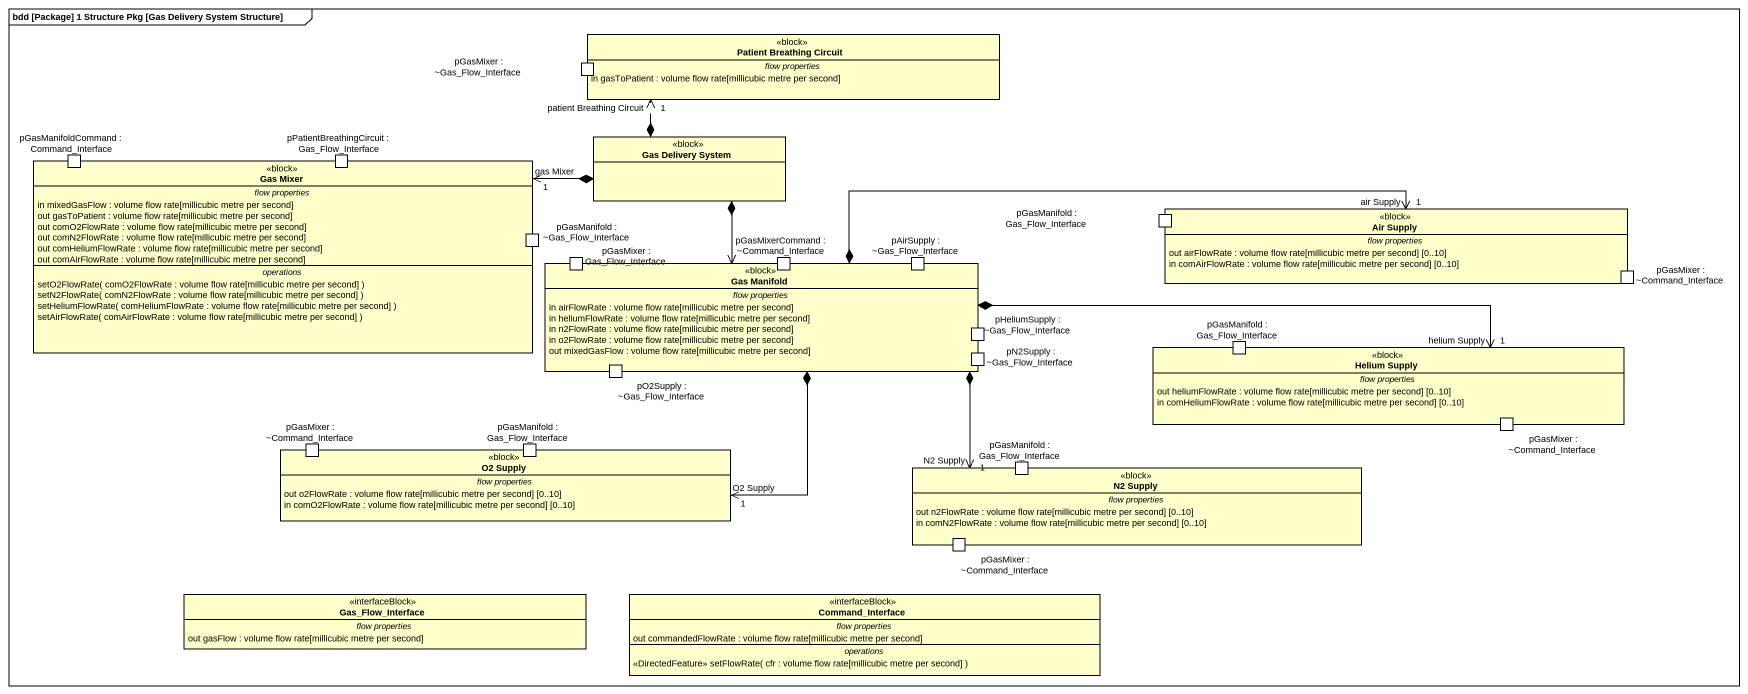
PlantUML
@startuml
mainframe bdd [Package] 1 Structure Pkg [Gas Delivery System Structure]
hide circle
hide empty members
class "Patient Breathing Circuit" as Patient_Breathing_Circuit <<block>> {
  -- flow properties --
  in gasToPatient : volume flow rate[millicubic metre per second]
  -- ports --
  pGasMixer : ~Gas_Flow_Interface
}
class "Gas Delivery System" as Gas_Delivery_System <<block>>
class "Gas Mixer" as Gas_Mixer <<block>> {
  -- flow properties --
  in mixedGasFlow : volume flow rate[millicubic metre per second]
  out gasToPatient : volume flow rate[millicubic metre per second]
  out comO2FlowRate : volume flow rate[millicubic metre per second]
  out comN2FlowRate : volume flow rate[millicubic metre per second]
  out comHeliumFlowRate : volume flow rate[millicubic metre per second]
  out comAirFlowRate : volume flow rate[millicubic metre per second]
  -- operations --
  setO2FlowRate( comO2FlowRate : volume flow rate[millicubic metre per second] )
  setN2FlowRate( comN2FlowRate : volume flow rate[millicubic metre per second] )
  setHeliumFlowRate( comHeliumFlowRate : volume flow rate[millicubic metre per second] )
  setAirFlowRate( comAirFlowRate : volume flow rate[millicubic metre per second] )
  -- ports --
  pGasManifold : ~Gas_Flow_Interface
  pPatientBreathingCircuit : Gas_Flow_Interface
  pGasManifoldCommand : Command_Interface
}
class "Air Supply" as Air_Supply <<block>> {
  -- flow properties --
  out airFlowRate : volume flow rate[millicubic metre per second] [0..10]
  in comAirFlowRate : volume flow rate[millicubic metre per second] [0..10]
  -- ports --
  pGasManifold : Gas_Flow_Interface
  pGasMixer : ~Command_Interface
}
class "Gas Manifold" as Gas_Manifold <<block>> {
  -- flow properties --
  in airFlowRate : volume flow rate[millicubic metre per second]
  in heliumFlowRate : volume flow rate[millicubic metre per second]
  in n2FlowRate : volume flow rate[millicubic metre per second]
  in o2FlowRate : volume flow rate[millicubic metre per second]
  out mixedGasFlow : volume flow rate[millicubic metre per second]
  -- ports --
  pO2Supply : ~Gas_Flow_Interface
  pN2Supply : ~Gas_Flow_Interface
  pHeliumSupply : ~Gas_Flow_Interface
  pAirSupply : ~Gas_Flow_Interface
  pGasMixer : Gas_Flow_Interface
  pGasMixerCommand : ~Command_Interface
}
class "Helium Supply" as Helium_Supply <<block>> {
  -- flow properties --
  out heliumFlowRate : volume flow rate[millicubic metre per second] [0..10]
  in comHeliumFlowRate : volume flow rate[millicubic metre per second] [0..10]
  -- ports --
  pGasManifold : Gas_Flow_Interface
  pGasMixer : ~Command_Interface
}
class "O2 Supply" as O2_Supply <<block>> {
  -- flow properties --
  out o2FlowRate : volume flow rate[millicubic metre per second] [0..10]
  in comO2FlowRate : volume flow rate[millicubic metre per second] [0..10]
  -- ports --
  pGasManifold : Gas_Flow_Interface
  pGasMixer : ~Command_Interface
}
class "N2 Supply" as N2_Supply <<block>> {
  -- flow properties --
  out n2FlowRate : volume flow rate[millicubic metre per second] [0..10]
  in comN2FlowRate : volume flow rate[millicubic metre per second] [0..10]
  -- ports --
  pGasManifold : Gas_Flow_Interface
  pGasMixer : ~Command_Interface
}
class Gas_Flow_Interface <<interfaceBlock>> {
  -- flow properties --
  out gasFlow : volume flow rate[millicubic metre per second]
}
class Command_Interface <<interfaceBlock>> {
  -- flow properties --
  out commandedFlowRate : volume flow rate[millicubic metre per second]
  -- operations --
  <<DirectedFeature>> setFlowRate( cfr : volume flow rate[millicubic metre per second] )
}
Gas_Delivery_System *-up-> "patient Breathing Circuit\n1" Patient_Breathing_Circuit
Gas_Delivery_System *-left-> "gas Mixer\n1" Gas_Mixer
Gas_Delivery_System *--> Gas_Manifold
Gas_Manifold *-right-> "air Supply\n1" Air_Supply
Gas_Manifold *-right-> "helium Supply\n1" Helium_Supply
Gas_Manifold *--> "O2 Supply\n1" O2_Supply
Gas_Manifold *-right-> "N2 Supply\n1" N2_Supply
@enduml
